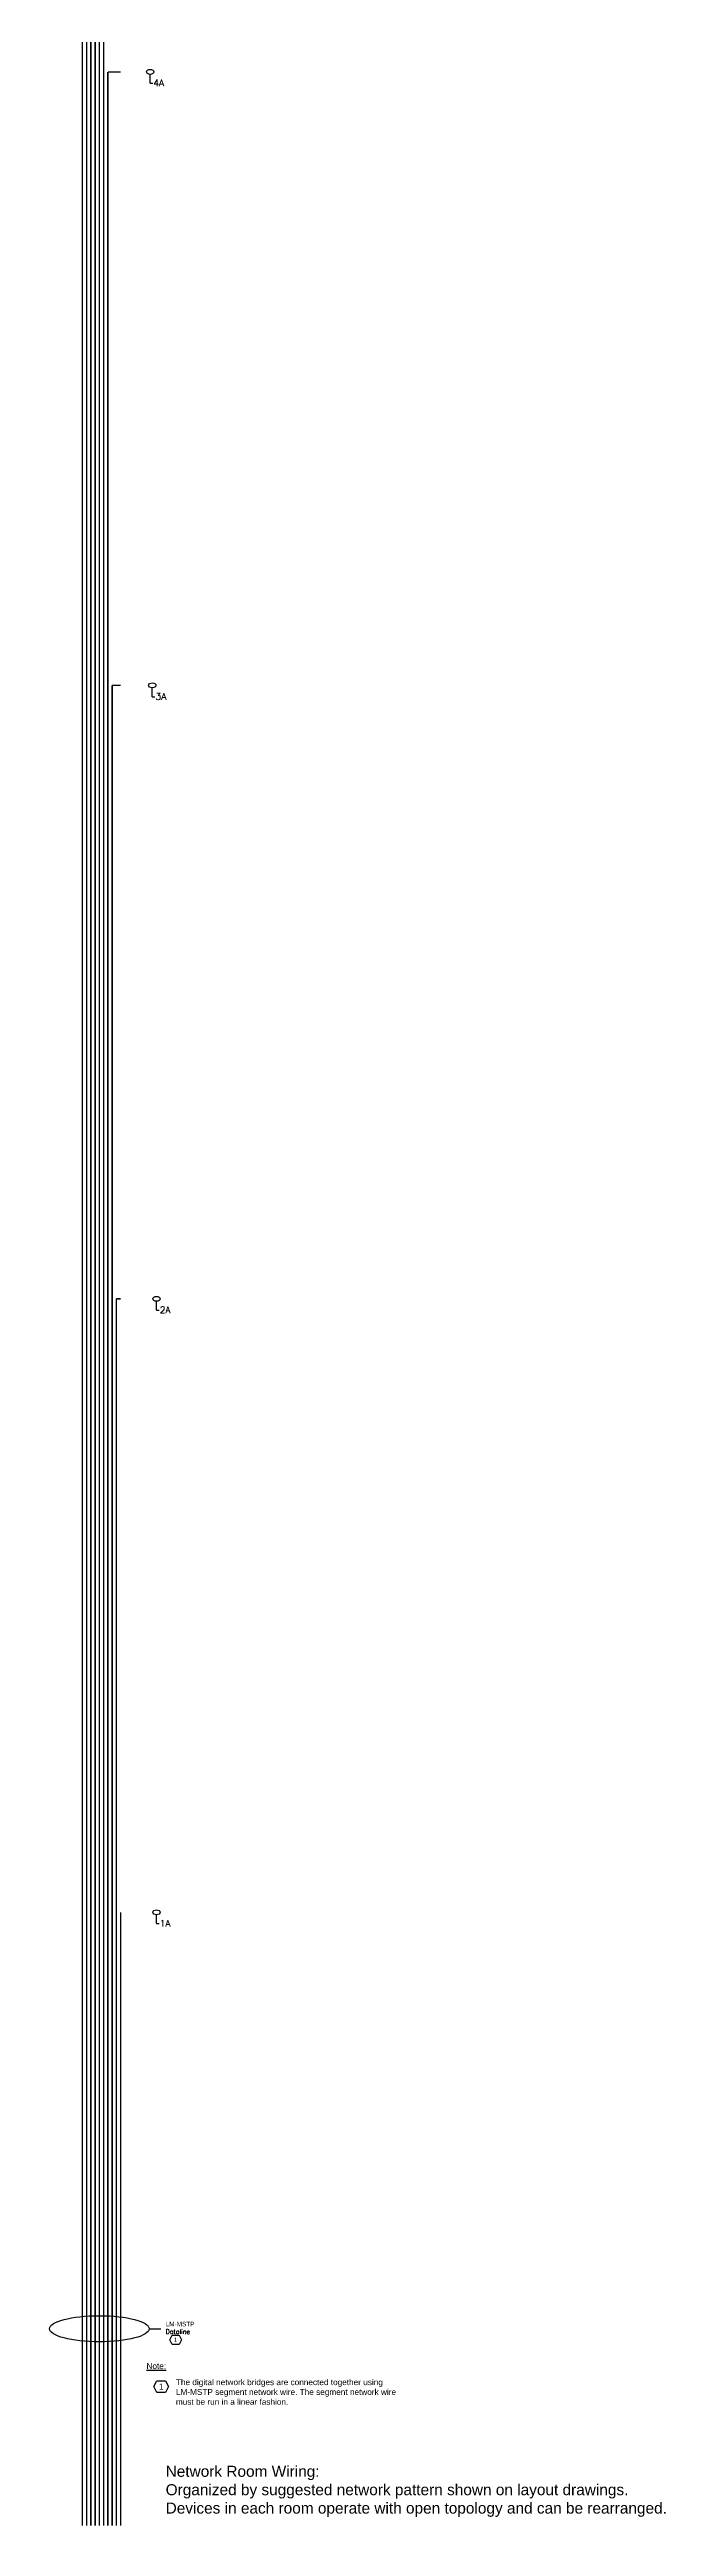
# Model space of a CAD drawing. Header units: inches. Extents: x -179 to 78, y 1 to 666.
# Drawn here: x 52.6 to 77.7, y 416.1 to 517 of the extents above; entities that cross this region are included whole.
import ezdxf
from ezdxf.enums import TextEntityAlignment as Align

# ---------------------------------------------------------------- set-up
doc = ezdxf.new("R2010")
doc.units = ezdxf.units.IN
doc.header["$MEASUREMENT"] = 0
doc.linetypes.add('DASHED', pattern=[0.75, 0.5, -0.25])
doc.linetypes.add('HIDDEN', pattern=[0.375, 0.25, -0.125])
doc.layers.add('_WS_MSTP', color=160, linetype='HIDDEN')
doc.styles.get("Standard").update_dxf_attribs({"font": 'arial.ttf'})
doc.styles.add('WS8th', font='complex.shx', dxfattribs={"height": 0.1875})

# ---------------------------------------------------------------- blocks, each defined once
blk = doc.blocks.new('_1')
at = {"linetype": 'Continuous'}
for p, q in [((-0.25, 0.2), (-0.15, 0.4)), ((-0.15, 0), (-0.25, 0.2)), ((-0.15, 0.4), (0.15, 0.4)), ((0.15, 0), (-0.15, 0)), ((0.15, 0.4), (0.25, 0.2)), ((0.25, 0.2), (0.15, 0))]:
    blk.add_line(p, q, dxfattribs=at)
blk.add_text('1', height=0.2).set_placement((0, 0.1), align=Align.CENTER)

msp = doc.modelspace()

# ---------------------------------------------------------------- linework, layer by layer
at = {"linetype": 'Continuous'}
for p, q in [((56.66699, 424.13798), (57.14342, 424.13798)), ((56.85519, 421.77893), (56.97519, 422.01893)), ((56.97519, 422.01893), (57.33519, 422.01893)), ((57.33519, 422.01893), (57.45519, 421.77893)), ((56.97519, 421.53893), (56.85519, 421.77893)), ((57.33519, 421.53893), (56.97519, 421.53893)), ((57.45519, 421.77893), (57.33519, 421.53893))]:
    msp.add_line(p, q, dxfattribs=at)
msp.add_ellipse((54.63343, 424.13808), major_axis=(2.03356, -0.0001), ratio=0.260882139, dxfattribs=at)
at = {"layer": '_WS_MSTP', "color": 7, "linetype": 'Continuous'}
for p, q in [((56.70302, 515.64899), (56.70302, 516.01012)), ((56.70302, 515.64899), (56.8128, 515.64899)), ((56.78982, 490.64899), (56.78982, 491.01012)), ((56.78982, 490.64899), (56.8996, 490.64899)), ((56.96342, 465.64899), (56.96342, 466.01012)), ((56.96342, 465.64899), (57.0732, 465.64899)), ((56.96342, 440.64899), (56.96342, 441.01012)), ((56.96342, 440.64899), (57.0732, 440.64899))]:
    msp.add_line(p, q, dxfattribs=at)
at = {"layer": '_WS_MSTP', "color": 7, "linetype": 'DASHED', "const_width": 0.06}
for points in [[(53.93903, 516.1099), (53.93903, 541.1099)], [(54.11263, 516.1099), (54.11263, 541.1099)], [(54.28623, 516.1099), (54.28623, 541.1099)], [(54.45983, 516.1099), (54.45983, 541.1099)], [(54.63343, 516.1099), (54.63343, 541.1099)], [(54.80703, 516.1099), (54.80703, 541.1099)], [(53.93903, 491.1099), (53.93903, 516.1099)], [(54.11263, 491.1099), (54.11263, 516.1099)], [(54.28623, 491.1099), (54.28623, 516.1099)], [(54.45983, 491.1099), (54.45983, 516.1099)], [(54.63343, 491.1099), (54.63343, 516.1099)], [(54.80703, 491.1099), (54.80703, 516.1099)], [(54.98063, 491.1099), (54.98063, 516.1099)], [(54.98063, 516.1099), (55.50143, 516.1099)], [(53.93903, 466.1099), (53.93903, 491.1099)], [(54.11263, 466.1099), (54.11263, 491.1099)], [(54.28623, 466.1099), (54.28623, 491.1099)], [(54.45983, 466.1099), (54.45983, 491.1099)], [(54.63343, 466.1099), (54.63343, 491.1099)], [(54.80703, 466.1099), (54.80703, 491.1099)], [(54.98063, 466.1099), (54.98063, 491.1099)], [(55.15423, 466.1099), (55.15423, 491.1099)], [(55.15423, 491.1099), (55.50143, 491.1099)], [(53.93903, 441.1099), (53.93903, 466.1099)], [(54.11263, 441.1099), (54.11263, 466.1099)], [(54.28623, 441.1099), (54.28623, 466.1099)], [(54.45983, 441.1099), (54.45983, 466.1099)], [(54.63343, 441.1099), (54.63343, 466.1099)], [(54.80703, 441.1099), (54.80703, 466.1099)], [(54.98063, 441.1099), (54.98063, 466.1099)], [(55.15423, 441.1099), (55.15423, 466.1099)], [(55.32783, 441.1099), (55.32783, 466.1099)], [(55.32783, 466.1099), (55.50143, 466.1099)], [(53.93903, 416.1099), (53.93903, 441.1099)], [(54.11263, 416.1099), (54.11263, 441.1099)], [(54.28623, 416.1099), (54.28623, 441.1099)], [(54.45983, 416.1099), (54.45983, 441.1099)], [(54.63343, 416.1099), (54.63343, 441.1099)], [(54.80703, 416.1099), (54.80703, 441.1099)], [(54.98063, 416.1099), (54.98063, 441.1099)], [(55.15423, 416.1099), (55.15423, 441.1099)], [(55.32783, 416.1099), (55.32783, 441.1099)], [(55.50143, 416.1099), (55.50143, 441.1099)]]:
    msp.add_lwpolyline(points, dxfattribs=at)
at = {"layer": '_WS_MSTP', "color": 7, "linetype": 'Continuous'}
for centre in [(56.70468, 516.1099), (56.79148, 491.1099), (56.96508, 466.1099), (56.96508, 441.1099)]:
    msp.add_ellipse(centre, major_axis=(0.15129, 0), ratio=0.659604563, dxfattribs=at)

# ---------------------------------------------------------------- block references
at = {"linetype": 'Continuous', "xscale": 0.9359999999999999, "yscale": 0.9359999999999999, "zscale": 0.9359999999999999}
msp.add_blockref('_1', (57.74579, 423.4976), dxfattribs=at)

# ---------------------------------------------------------------- texts
msp.add_text('%%UNote:', height=0.24).set_placement((56.55519, 422.49893))
msp.add_text('1', height=0.24).set_placement((57.15519, 421.65893), align=Align.CENTER)
at = {"insert": (57.33825, 424.42759), "char_height": 0.1872, "width": 2.9918854, "attachment_point": 1, "rotation": 359.6047077}
msp.add_mtext('LM-MSTP \\P{\\Fromand|c0;Dataline}', dxfattribs=at)
at = {"insert": (57.75519, 422.07893), "char_height": 0.24, "width": 9.2357068, "attachment_point": 1}
msp.add_mtext('The digital network bridges are connected together using LM-MSTP segment network wire. The segment network wire must be run in a linear fashion.', dxfattribs=at)
at = {"insert": (57.33719, 418.55267), "char_height": 0.449284, "attachment_point": 1}
msp.add_mtext_dynamic_manual_height_columns('Network Room Wiring:\\POrganized by suggested network pattern shown on layout drawings.\\PDevices in each room operate with open topology and can be rearranged.', width=26.7906867, gutter_width=1, heights=[0], dxfattribs=at)
at = {"layer": '_WS_MSTP', "color": 7, "linetype": 'Continuous', "char_height": 0.270669, "attachment_point": 1, "style": 'WS8th'}
for s, insert in [('4A', (56.83546, 515.79429)), ('3A', (56.92226, 490.79429)), ('2A', (57.09586, 465.79429)), ('1A', (57.09586, 440.79429))]:
    msp.add_mtext_dynamic_manual_height_columns(s, width=100.2027733, gutter_width=0.9375, heights=[0], dxfattribs=dict(at, insert=insert))

doc.saveas('drawing.dxf')
